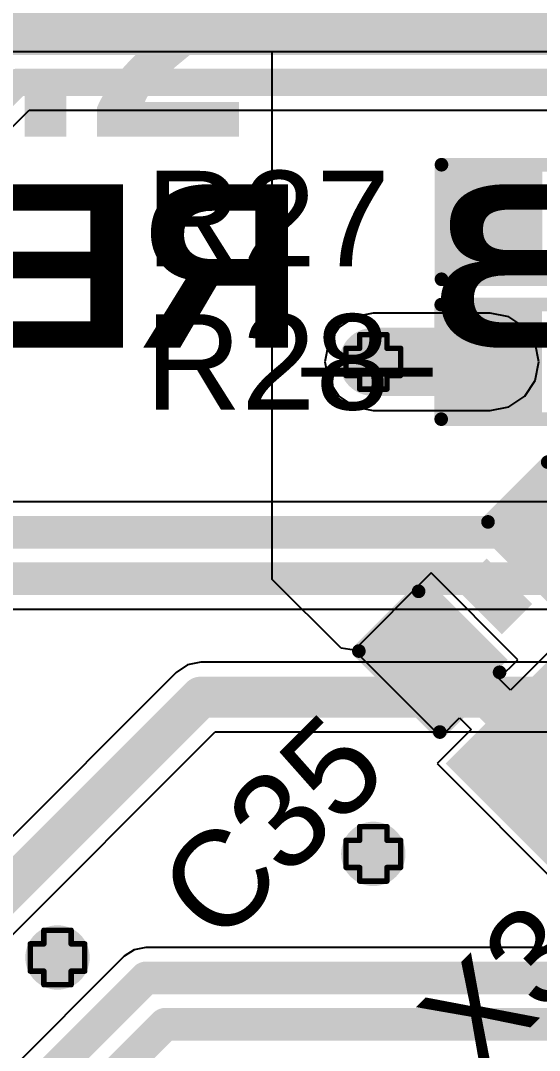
# Model space of a CAD drawing. Header units: inches. Extents: x -25 to 271, y -41 to 15.
# Drawn here: x 28.87 to 33.7, y -3.05 to 6.54 of the extents above; entities that cross this region are included whole.
import ezdxf

# ---------------------------------------------------------------- set-up
doc = ezdxf.new("R2010")
doc.units = ezdxf.units.IN
for name, color, linetype in [('Bottom Layer', 5, 'Continuous'), ('Bottom Overlay', 54, 'Continuous'), ('Drill Drawing', 1, 'Continuous'), ('Top Glue Points', 56, 'Continuous'), ('Top Layer', 1, 'Continuous'), ('Top Overlay', 2, 'Continuous'), ('Top Paste', 8, 'Continuous'), ('Top Solder', 216, 'Continuous'), ('Via Holes', 16, 'Continuous')]:
    doc.layers.add(name, color=color, linetype=linetype)
doc.styles.add('Arial', font='', dxfattribs={"height": 0.2})
doc.styles.add('Arial_Bold', font='', dxfattribs={"height": 0.2})
doc.styles.get('Arial').set_extended_font_data('Arial')
doc.styles.get('Arial_Bold').set_extended_font_data('Arial', bold=True)

# ---------------------------------------------------------------- blocks, each defined once
blk = doc.blocks.new('CAP_0603_55')
at = {"layer": 'Top Layer'}
for points in [[(-0.381, 0.4445), (-0.381, -0.4445), (-1.143, -0.4445), (-1.143, 0.4445)], [(1.143, 0.4445), (1.143, -0.4445), (0.381, -0.4445), (0.381, 0.4445)]]:
    blk.add_hatch(color=1, dxfattribs=at).paths.add_polyline_path(points)
at = {"layer": 'Top Paste'}
for points in [[(-0.381, 0.4445), (-0.381, -0.4445), (-1.143, -0.4445), (-1.143, 0.4445)], [(1.143, 0.4445), (1.143, -0.4445), (0.381, -0.4445), (0.381, 0.4445)]]:
    blk.add_hatch(color=8, dxfattribs=at).paths.add_polyline_path(points)
at = {"layer": 'Top Solder'}
for points in [[(-0.321, 0.5045), (-0.321, -0.5045), (-1.203, -0.5045), (-1.203, 0.5045)], [(1.203, 0.5045), (1.203, -0.5045), (0.321, -0.5045), (0.321, 0.5045)]]:
    blk.add_hatch(color=216, dxfattribs=at).paths.add_polyline_path(points)
at = {"layer": 'Top Overlay'}
for points in [[(-1.2446, 0.5334, 0.127, 0.127, 0), (-0.4572, 0.5334, 0.127, 0.127, 0)], [(-1.2446, 0.5334, 0.127, 0.127, 0), (-1.2446, -0.5334, 0.127, 0.127, 0)], [(0.4572, 0.5334, 0.127, 0.127, 0), (1.2446, 0.5334, 0.127, 0.127, 0)], [(1.2446, 0.5334, 0.127, 0.127, 0), (1.2446, -0.5334, 0.127, 0.127, 0)], [(-1.2446, -0.5334, 0.127, 0.127, 0), (-0.4572, -0.5334, 0.127, 0.127, 0)], [(0.4572, -0.5334, 0.127, 0.127, 0), (1.2446, -0.5334, 0.127, 0.127, 0)]]:
    blk.add_lwpolyline(points, format="xyseb", dxfattribs=at)
for points in [[(-1.2764, 0.5334, 0.0635, 0.0635, 1), (-1.2128, 0.5334, 0.0635, 0.0635, 1)], [(-1.2764, 0.5334, 0.0635, 0.0635, 1), (-1.2128, 0.5334, 0.0635, 0.0635, 1)], [(-0.4889, 0.5334, 0.0635, 0.0635, 1), (-0.4254, 0.5334, 0.0635, 0.0635, 1)], [(0.4254, 0.5334, 0.0635, 0.0635, 1), (0.4889, 0.5334, 0.0635, 0.0635, 1)], [(1.2128, 0.5334, 0.0635, 0.0635, 1), (1.2764, 0.5334, 0.0635, 0.0635, 1)], [(1.2128, 0.5334, 0.0635, 0.0635, 1), (1.2764, 0.5334, 0.0635, 0.0635, 1)], [(-1.2764, -0.5334, 0.0635, 0.0635, 1), (-1.2128, -0.5334, 0.0635, 0.0635, 1)], [(-1.2764, -0.5334, 0.0635, 0.0635, 1), (-1.2128, -0.5334, 0.0635, 0.0635, 1)], [(-0.4889, -0.5334, 0.0635, 0.0635, 1), (-0.4254, -0.5334, 0.0635, 0.0635, 1)], [(0.4254, -0.5334, 0.0635, 0.0635, 1), (0.4889, -0.5334, 0.0635, 0.0635, 1)], [(1.2128, -0.5334, 0.0635, 0.0635, 1), (1.2764, -0.5334, 0.0635, 0.0635, 1)], [(1.2128, -0.5334, 0.0635, 0.0635, 1), (1.2764, -0.5334, 0.0635, 0.0635, 1)]]:
    blk.add_lwpolyline(points, format="xyseb", close=True, dxfattribs=at)
blk = doc.blocks.new('RES_0603_124')
at = {"layer": 'Top Layer'}
for points in [[(-0.381, 0.4445), (-0.381, -0.4445), (-1.143, -0.4445), (-1.143, 0.4445)], [(1.143, 0.4445), (1.143, -0.4445), (0.381, -0.4445), (0.381, 0.4445)]]:
    blk.add_hatch(color=1, dxfattribs=at).paths.add_polyline_path(points)
at = {"layer": 'Top Paste'}
for points in [[(-0.381, 0.4445), (-0.381, -0.4445), (-1.143, -0.4445), (-1.143, 0.4445)], [(1.143, 0.4445), (1.143, -0.4445), (0.381, -0.4445), (0.381, 0.4445)]]:
    blk.add_hatch(color=8, dxfattribs=at).paths.add_polyline_path(points)
at = {"layer": 'Top Solder'}
for points in [[(-0.2794, 0.5461), (-0.2794, -0.5461), (-1.2446, -0.5461), (-1.2446, 0.5461)], [(1.2446, 0.5461), (1.2446, -0.5461), (0.2794, -0.5461), (0.2794, 0.5461)]]:
    blk.add_hatch(color=216, dxfattribs=at).paths.add_polyline_path(points)
at = {"layer": 'Top Overlay'}
for points in [[(-1.2192, 0.5334, 0.127, 0.127, 0), (1.2192, 0.5334, 0.127, 0.127, 0)], [(-1.2192, -0.5334, 0.127, 0.127, 0), (-1.2192, 0.5334, 0.127, 0.127, 0)], [(1.2192, -0.5334, 0.127, 0.127, 0), (1.2192, 0.5334, 0.127, 0.127, 0)], [(-1.2192, -0.5334, 0.127, 0.127, 0), (1.2192, -0.5334, 0.127, 0.127, 0)]]:
    blk.add_lwpolyline(points, format="xyseb", dxfattribs=at)
for points in [[(-1.25095, 0.5334, 0.0635, 0.0635, 1), (-1.18745, 0.5334, 0.0635, 0.0635, 1)], [(-1.25095, 0.5334, 0.0635, 0.0635, 1), (-1.18745, 0.5334, 0.0635, 0.0635, 1)], [(1.18745, 0.5334, 0.0635, 0.0635, 1), (1.25095, 0.5334, 0.0635, 0.0635, 1)], [(1.18745, 0.5334, 0.0635, 0.0635, 1), (1.25095, 0.5334, 0.0635, 0.0635, 1)], [(-1.25095, -0.5334, 0.0635, 0.0635, 1), (-1.18745, -0.5334, 0.0635, 0.0635, 1)], [(-1.25095, -0.5334, 0.0635, 0.0635, 1), (-1.18745, -0.5334, 0.0635, 0.0635, 1)], [(1.18745, -0.5334, 0.0635, 0.0635, 1), (1.25095, -0.5334, 0.0635, 0.0635, 1)], [(1.18745, -0.5334, 0.0635, 0.0635, 1), (1.25095, -0.5334, 0.0635, 0.0635, 1)]]:
    blk.add_lwpolyline(points, format="xyseb", close=True, dxfattribs=at)
blk = doc.blocks.new('RES_0603_125')
at = {"layer": 'Top Layer'}
for points in [[(-0.381, 0.4445), (-0.381, -0.4445), (-1.143, -0.4445), (-1.143, 0.4445)], [(1.143, 0.4445), (1.143, -0.4445), (0.381, -0.4445), (0.381, 0.4445)]]:
    blk.add_hatch(color=1, dxfattribs=at).paths.add_polyline_path(points)
at = {"layer": 'Top Paste'}
for points in [[(-0.381, 0.4445), (-0.381, -0.4445), (-1.143, -0.4445), (-1.143, 0.4445)], [(1.143, 0.4445), (1.143, -0.4445), (0.381, -0.4445), (0.381, 0.4445)]]:
    blk.add_hatch(color=8, dxfattribs=at).paths.add_polyline_path(points)
at = {"layer": 'Top Solder'}
for points in [[(-0.2794, 0.5461), (-0.2794, -0.5461), (-1.2446, -0.5461), (-1.2446, 0.5461)], [(1.2446, 0.5461), (1.2446, -0.5461), (0.2794, -0.5461), (0.2794, 0.5461)]]:
    blk.add_hatch(color=216, dxfattribs=at).paths.add_polyline_path(points)
at = {"layer": 'Top Overlay'}
for points in [[(-1.2192, 0.5334, 0.127, 0.127, 0), (1.2192, 0.5334, 0.127, 0.127, 0)], [(-1.2192, -0.5334, 0.127, 0.127, 0), (-1.2192, 0.5334, 0.127, 0.127, 0)], [(1.2192, -0.5334, 0.127, 0.127, 0), (1.2192, 0.5334, 0.127, 0.127, 0)], [(-1.2192, -0.5334, 0.127, 0.127, 0), (1.2192, -0.5334, 0.127, 0.127, 0)]]:
    blk.add_lwpolyline(points, format="xyseb", dxfattribs=at)
for points in [[(-1.25095, 0.5334, 0.0635, 0.0635, 1), (-1.18745, 0.5334, 0.0635, 0.0635, 1)], [(-1.25095, 0.5334, 0.0635, 0.0635, 1), (-1.18745, 0.5334, 0.0635, 0.0635, 1)], [(1.18745, 0.5334, 0.0635, 0.0635, 1), (1.25095, 0.5334, 0.0635, 0.0635, 1)], [(1.18745, 0.5334, 0.0635, 0.0635, 1), (1.25095, 0.5334, 0.0635, 0.0635, 1)], [(-1.25095, -0.5334, 0.0635, 0.0635, 1), (-1.18745, -0.5334, 0.0635, 0.0635, 1)], [(-1.25095, -0.5334, 0.0635, 0.0635, 1), (-1.18745, -0.5334, 0.0635, 0.0635, 1)], [(1.18745, -0.5334, 0.0635, 0.0635, 1), (1.25095, -0.5334, 0.0635, 0.0635, 1)], [(1.18745, -0.5334, 0.0635, 0.0635, 1), (1.25095, -0.5334, 0.0635, 0.0635, 1)]]:
    blk.add_lwpolyline(points, format="xyseb", close=True, dxfattribs=at)
blk = doc.blocks.new('MCSJK_7U_24_00_12_10_60_B_10_132')
at = {"layer": 'Top Layer'}
for points in [[(-1.8, 1.45), (-0.4, 1.45), (-0.4, 0.25), (-1.8, 0.25)], [(0.4, 1.45), (1.8, 1.45), (1.8, 0.25), (0.4, 0.25)], [(-1.8, -0.25), (-0.4, -0.25), (-0.4, -1.45), (-1.8, -1.45)], [(0.4, -0.25), (1.8, -0.25), (1.8, -1.45), (0.4, -1.45)]]:
    blk.add_hatch(color=1, dxfattribs=at).paths.add_polyline_path(points)
at = {"layer": 'Top Paste'}
for points in [[(-1.8, 1.45), (-0.4, 1.45), (-0.4, 0.25), (-1.8, 0.25)], [(0.4, 1.45), (1.8, 1.45), (1.8, 0.25), (0.4, 0.25)], [(-1.8, -0.25), (-0.4, -0.25), (-0.4, -1.45), (-1.8, -1.45)], [(0.4, -0.25), (1.8, -0.25), (1.8, -1.45), (0.4, -1.45)]]:
    blk.add_hatch(color=8, dxfattribs=at).paths.add_polyline_path(points)
at = {"layer": 'Top Solder'}
for points in [[(-1.87, 1.52), (-0.33, 1.52), (-0.33, 0.18), (-1.87, 0.18)], [(0.33, 1.52), (1.87, 1.52), (1.87, 0.18), (0.33, 0.18)], [(-1.87, -0.18), (-0.33, -0.18), (-0.33, -1.52), (-1.87, -1.52)], [(0.33, -0.18), (1.87, -0.18), (1.87, -1.52), (0.33, -1.52)]]:
    blk.add_hatch(color=216, dxfattribs=at).paths.add_polyline_path(points)
at = {"layer": 'Top Overlay'}
for points in [[(0.2032, 1.2954, 0.127, 0.127, 0), (-0.2032, 1.2954, 0.127, 0.127, 0)], [(-1.651, 0.1016, 0.127, 0.127, 0), (-1.651, -0.0508, 0.127, 0.127, 0)], [(1.651, 0.1016, 0.127, 0.127, 0), (1.651, -0.0508, 0.127, 0.127, 0)], [(-2.0574, -0.7112, 0.127, 0.127, 0), (-1.9304, -0.8382, 0.127, 0.127, 0)], [(-2.0574, -0.7112, 0.127, 0.127, 0), (-2.0574, -0.9652, 0.127, 0.127, 0)], [(-1.9304, -0.8382, 0.127, 0.127, 0), (-2.0574, -0.9652, 0.127, 0.127, 0)], [(0.2032, -1.2954, 0.127, 0.127, 0), (-0.2032, -1.2954, 0.127, 0.127, 0)]]:
    blk.add_lwpolyline(points, format="xyseb", dxfattribs=at)
for points in [[(-0.2349, 1.2954, 0.0635, 0.0635, 1), (-0.1714, 1.2954, 0.0635, 0.0635, 1)], [(0.1714, 1.2954, 0.0635, 0.0635, 1), (0.2349, 1.2954, 0.0635, 0.0635, 1)], [(-1.6827, 0.1016, 0.0635, 0.0635, 1), (-1.6193, 0.1016, 0.0635, 0.0635, 1)], [(1.6193, 0.1016, 0.0635, 0.0635, 1), (1.6827, 0.1016, 0.0635, 0.0635, 1)], [(-1.6827, -0.0508, 0.0635, 0.0635, 1), (-1.6193, -0.0508, 0.0635, 0.0635, 1)], [(1.6193, -0.0508, 0.0635, 0.0635, 1), (1.6827, -0.0508, 0.0635, 0.0635, 1)], [(-2.0892, -0.7112, 0.0635, 0.0635, 1), (-2.0257, -0.7112, 0.0635, 0.0635, 1)], [(-2.0892, -0.7112, 0.0635, 0.0635, 1), (-2.0257, -0.7112, 0.0635, 0.0635, 1)], [(-1.9622, -0.8382, 0.0635, 0.0635, 1), (-1.8986, -0.8382, 0.0635, 0.0635, 1)], [(-1.9622, -0.8382, 0.0635, 0.0635, 1), (-1.8986, -0.8382, 0.0635, 0.0635, 1)], [(-2.0892, -0.9652, 0.0635, 0.0635, 1), (-2.0257, -0.9652, 0.0635, 0.0635, 1)], [(-2.0892, -0.9652, 0.0635, 0.0635, 1), (-2.0257, -0.9652, 0.0635, 0.0635, 1)], [(-0.2349, -1.2954, 0.0635, 0.0635, 1), (-0.1714, -1.2954, 0.0635, 0.0635, 1)], [(0.1714, -1.2954, 0.0635, 0.0635, 1), (0.2349, -1.2954, 0.0635, 0.0635, 1)]]:
    blk.add_lwpolyline(points, format="xyseb", close=True, dxfattribs=at)

msp = doc.modelspace()

# ---------------------------------------------------------------- hatches: boundary and pattern name
at = {"layer": 'Bottom Layer'}
h = msp.add_hatch(color=5, dxfattribs=at)
edge = h.paths.add_edge_path()
edge.add_arc((32.153, 3.3637), 0.3, 0, 360)
h = msp.add_hatch(color=5, dxfattribs=at)
edge = h.paths.add_edge_path()
edge.add_arc((32.153, -1.2192), 0.3, 0, 360)
h = msp.add_hatch(color=5, dxfattribs=at)
edge = h.paths.add_edge_path()
edge.add_arc((29.21, -2.1844), 0.3, 0, 360)
at = {"layer": 'Top Glue Points'}
msp.add_hatch(color=56, dxfattribs=at).paths.add_polyline_path([(33.351, 0.8247), (33.6337, 1.1074), (33.2095, 1.5316), (32.9268, 1.2489)])
at = {"layer": 'Top Layer'}
h = msp.add_hatch(color=1, dxfattribs=at)
edge = h.paths.add_edge_path()
edge.add_arc((32.153, 3.3637), 0.3, 0, 360)
h = msp.add_hatch(color=1, dxfattribs=at)
edge = h.paths.add_edge_path()
edge.add_arc((32.153, -1.2192), 0.3, 0, 360)
h = msp.add_hatch(color=1, dxfattribs=at)
edge = h.paths.add_edge_path()
edge.add_arc((29.21, -2.1844), 0.3, 0, 360)
at = {"layer": 'Via Holes'}
h = msp.add_hatch(color=7, dxfattribs=at)
edge = h.paths.add_edge_path()
edge.add_arc((32.153, 3.3637), 0.15, 0, 360)
h = msp.add_hatch(color=7, dxfattribs=at)
edge = h.paths.add_edge_path()
edge.add_arc((32.153, -1.2192), 0.15, 0, 360)
h = msp.add_hatch(color=7, dxfattribs=at)
edge = h.paths.add_edge_path()
edge.add_arc((29.21, -2.1844), 0.15, 0, 360)

# ---------------------------------------------------------------- linework, layer by layer
at = {"layer": 'Bottom Layer'}
for p, q in [((26.8479, 3.6113), (28.9467, 5.71)), ((28.9467, 5.71), (50.5951, 5.71)), ((35.9275, 2.0615), (28.1882, 2.0615)), ((28.4851, 1.06), (35.9439, 1.06)), ((30.4225, 0.5405), (30.3174, 0.4703)), ((30.5463, 0.5652), (30.4225, 0.5405)), ((37.2782, 0.5652), (30.5463, 0.5652)), ((30.3174, 0.4703), (21.9199, -7.9272)), ((22.4725, -8.2902), (30.6804, -0.0823)), ((30.6804, -0.0823), (38.461, -0.0823)), ((30.0335, -2.09), (29.9245, -2.1117)), ((42.7534, -2.09), (30.0335, -2.09)), ((30.0335, -2.09), (30.0335, -2.09)), ((29.8321, -2.1735), (23.1571, -8.8484)), ((29.9245, -2.1117), (29.8321, -2.1735)), ((29.8321, -2.1735), (29.8321, -2.1735))]:
    msp.add_line(p, q, dxfattribs=at)
for points in [[(28.2171, 6.35, 0.254, 0.254, 0), (51.9817, 6.35, 0.254, 0.254, 0)], [(26.6648, 3.7944, 0.254, 0.254, 0), (28.8394, 5.969, 0.254, 0.254, 0)], [(28.8394, 5.969, 0.254, 0.254, 0), (50.7023, 5.969, 0.254, 0.254, 0)], [(28.1882, 1.7766, 0.3048, 0.3048, 0), (36.1047, 1.7766, 0.3048, 0.3048, 0)], [(28.3671, 1.3448, 0.3048, 0.3048, 0), (36.1225, 1.3448, 0.3048, 0.3048, 0)], [(22.1488, -8.1561, 0.381, 0.381, 0), (30.5463, 0.2414, 0.381, 0.381, 0)], [(30.5463, 0.2414, 0.381, 0.381, 0), (39.7295, 0.2414, 0.381, 0.381, 0)], [(23.3586, -9.0499, 0.3048, 0.3048, 0), (30.0335, -2.3749, 0.3048, 0.3048, 0)], [(30.0335, -2.3749, 0.3048, 0.3048, 0), (43.0111, -2.3749, 0.3048, 0.3048, 0)], [(23.7904, -9.2287, 0.3048, 0.3048, 0), (30.2124, -2.8067, 0.3048, 0.3048, 0)], [(30.2124, -2.8067, 0.3048, 0.3048, 0), (43.19, -2.8067, 0.3048, 0.3048, 0)]]:
    msp.add_lwpolyline(points, format="xyseb", dxfattribs=at)
for points in [[(28.7759, 5.969, 0.127, 0.127, 1), (28.9029, 5.969, 0.127, 0.127, 1)], [(28.7759, 5.969, 0.127, 0.127, 1), (28.9029, 5.969, 0.127, 0.127, 1)], [(30.4511, 0.2414, 0.1905, 0.1905, 1), (30.6416, 0.2414, 0.1905, 0.1905, 1)], [(30.4511, 0.2414, 0.1905, 0.1905, 1), (30.6416, 0.2414, 0.1905, 0.1905, 1)], [(29.9573, -2.3749, 0.1524, 0.1524, 1), (30.1097, -2.3749, 0.1524, 0.1524, 1)], [(29.9573, -2.3749, 0.1524, 0.1524, 1), (30.1097, -2.3749, 0.1524, 0.1524, 1)], [(30.1362, -2.8067, 0.1524, 0.1524, 1), (30.2886, -2.8067, 0.1524, 0.1524, 1)], [(30.1362, -2.8067, 0.1524, 0.1524, 1), (30.2886, -2.8067, 0.1524, 0.1524, 1)]]:
    msp.add_lwpolyline(points, format="xyseb", close=True, dxfattribs=at)
at = {"layer": 'Drill Drawing'}
for points in [[(32.026, 3.4907, 0.0508, 0.0508, 0), (32.026, 3.6177, 0.0508, 0.0508, 0)], [(32.026, 3.6177, 0.0508, 0.0508, 0), (32.28, 3.6177, 0.0508, 0.0508, 0)], [(32.28, 3.4907, 0.0508, 0.0508, 0), (32.28, 3.6177, 0.0508, 0.0508, 0)], [(31.899, 3.2367, 0.0508, 0.0508, 0), (31.899, 3.4907, 0.0508, 0.0508, 0)], [(31.899, 3.4907, 0.0508, 0.0508, 0), (32.026, 3.4907, 0.0508, 0.0508, 0)], [(32.28, 3.4907, 0.0508, 0.0508, 0), (32.407, 3.4907, 0.0508, 0.0508, 0)], [(32.407, 3.2367, 0.0508, 0.0508, 0), (32.407, 3.4907, 0.0508, 0.0508, 0)], [(31.899, 3.2367, 0.0508, 0.0508, 0), (32.026, 3.2367, 0.0508, 0.0508, 0)], [(32.026, 3.1097, 0.0508, 0.0508, 0), (32.026, 3.2367, 0.0508, 0.0508, 0)], [(32.28, 3.2367, 0.0508, 0.0508, 0), (32.407, 3.2367, 0.0508, 0.0508, 0)], [(32.28, 3.1097, 0.0508, 0.0508, 0), (32.28, 3.2367, 0.0508, 0.0508, 0)], [(32.026, 3.1097, 0.0508, 0.0508, 0), (32.28, 3.1097, 0.0508, 0.0508, 0)], [(32.026, -1.0922, 0.0508, 0.0508, 0), (32.026, -0.9652, 0.0508, 0.0508, 0)], [(32.026, -0.9652, 0.0508, 0.0508, 0), (32.28, -0.9652, 0.0508, 0.0508, 0)], [(32.28, -1.0922, 0.0508, 0.0508, 0), (32.28, -0.9652, 0.0508, 0.0508, 0)], [(31.899, -1.3462, 0.0508, 0.0508, 0), (31.899, -1.0922, 0.0508, 0.0508, 0)], [(31.899, -1.0922, 0.0508, 0.0508, 0), (32.026, -1.0922, 0.0508, 0.0508, 0)], [(32.28, -1.0922, 0.0508, 0.0508, 0), (32.407, -1.0922, 0.0508, 0.0508, 0)], [(32.407, -1.3462, 0.0508, 0.0508, 0), (32.407, -1.0922, 0.0508, 0.0508, 0)], [(31.899, -1.3462, 0.0508, 0.0508, 0), (32.026, -1.3462, 0.0508, 0.0508, 0)], [(32.026, -1.4732, 0.0508, 0.0508, 0), (32.026, -1.3462, 0.0508, 0.0508, 0)], [(32.28, -1.3462, 0.0508, 0.0508, 0), (32.407, -1.3462, 0.0508, 0.0508, 0)], [(32.28, -1.4732, 0.0508, 0.0508, 0), (32.28, -1.3462, 0.0508, 0.0508, 0)], [(32.026, -1.4732, 0.0508, 0.0508, 0), (32.28, -1.4732, 0.0508, 0.0508, 0)], [(29.083, -2.0574, 0.0508, 0.0508, 0), (29.083, -1.9304, 0.0508, 0.0508, 0)], [(29.083, -1.9304, 0.0508, 0.0508, 0), (29.337, -1.9304, 0.0508, 0.0508, 0)], [(29.337, -2.0574, 0.0508, 0.0508, 0), (29.337, -1.9304, 0.0508, 0.0508, 0)], [(28.956, -2.3114, 0.0508, 0.0508, 0), (28.956, -2.0574, 0.0508, 0.0508, 0)], [(28.956, -2.0574, 0.0508, 0.0508, 0), (29.083, -2.0574, 0.0508, 0.0508, 0)], [(29.337, -2.0574, 0.0508, 0.0508, 0), (29.464, -2.0574, 0.0508, 0.0508, 0)], [(29.464, -2.3114, 0.0508, 0.0508, 0), (29.464, -2.0574, 0.0508, 0.0508, 0)], [(28.956, -2.3114, 0.0508, 0.0508, 0), (29.083, -2.3114, 0.0508, 0.0508, 0)], [(29.083, -2.4384, 0.0508, 0.0508, 0), (29.083, -2.3114, 0.0508, 0.0508, 0)], [(29.337, -2.3114, 0.0508, 0.0508, 0), (29.464, -2.3114, 0.0508, 0.0508, 0)], [(29.337, -2.4384, 0.0508, 0.0508, 0), (29.337, -2.3114, 0.0508, 0.0508, 0)], [(29.083, -2.4384, 0.0508, 0.0508, 0), (29.337, -2.4384, 0.0508, 0.0508, 0)]]:
    msp.add_lwpolyline(points, format="xyseb", dxfattribs=at)
for points in [[(32.0133, 3.6177, 0.0254, 0.0254, 1), (32.0387, 3.6177, 0.0254, 0.0254, 1)], [(32.0133, 3.6177, 0.0254, 0.0254, 1), (32.0387, 3.6177, 0.0254, 0.0254, 1)], [(32.2673, 3.6177, 0.0254, 0.0254, 1), (32.2927, 3.6177, 0.0254, 0.0254, 1)], [(32.2673, 3.6177, 0.0254, 0.0254, 1), (32.2927, 3.6177, 0.0254, 0.0254, 1)], [(31.8863, 3.4907, 0.0254, 0.0254, 1), (31.9117, 3.4907, 0.0254, 0.0254, 1)], [(31.8863, 3.4907, 0.0254, 0.0254, 1), (31.9117, 3.4907, 0.0254, 0.0254, 1)], [(32.0133, 3.4907, 0.0254, 0.0254, 1), (32.0387, 3.4907, 0.0254, 0.0254, 1)], [(32.0133, 3.4907, 0.0254, 0.0254, 1), (32.0387, 3.4907, 0.0254, 0.0254, 1)], [(32.2673, 3.4907, 0.0254, 0.0254, 1), (32.2927, 3.4907, 0.0254, 0.0254, 1)], [(32.2673, 3.4907, 0.0254, 0.0254, 1), (32.2927, 3.4907, 0.0254, 0.0254, 1)], [(32.3943, 3.4907, 0.0254, 0.0254, 1), (32.4197, 3.4907, 0.0254, 0.0254, 1)], [(32.3943, 3.4907, 0.0254, 0.0254, 1), (32.4197, 3.4907, 0.0254, 0.0254, 1)], [(31.8863, 3.2367, 0.0254, 0.0254, 1), (31.9117, 3.2367, 0.0254, 0.0254, 1)], [(31.8863, 3.2367, 0.0254, 0.0254, 1), (31.9117, 3.2367, 0.0254, 0.0254, 1)], [(32.0133, 3.2367, 0.0254, 0.0254, 1), (32.0387, 3.2367, 0.0254, 0.0254, 1)], [(32.0133, 3.2367, 0.0254, 0.0254, 1), (32.0387, 3.2367, 0.0254, 0.0254, 1)], [(32.2673, 3.2367, 0.0254, 0.0254, 1), (32.2927, 3.2367, 0.0254, 0.0254, 1)], [(32.2673, 3.2367, 0.0254, 0.0254, 1), (32.2927, 3.2367, 0.0254, 0.0254, 1)], [(32.3943, 3.2367, 0.0254, 0.0254, 1), (32.4197, 3.2367, 0.0254, 0.0254, 1)], [(32.3943, 3.2367, 0.0254, 0.0254, 1), (32.4197, 3.2367, 0.0254, 0.0254, 1)], [(32.0133, 3.1097, 0.0254, 0.0254, 1), (32.0387, 3.1097, 0.0254, 0.0254, 1)], [(32.0133, 3.1097, 0.0254, 0.0254, 1), (32.0387, 3.1097, 0.0254, 0.0254, 1)], [(32.2673, 3.1097, 0.0254, 0.0254, 1), (32.2927, 3.1097, 0.0254, 0.0254, 1)], [(32.2673, 3.1097, 0.0254, 0.0254, 1), (32.2927, 3.1097, 0.0254, 0.0254, 1)], [(32.0133, -0.9652, 0.0254, 0.0254, 1), (32.0387, -0.9652, 0.0254, 0.0254, 1)], [(32.0133, -0.9652, 0.0254, 0.0254, 1), (32.0387, -0.9652, 0.0254, 0.0254, 1)], [(32.2673, -0.9652, 0.0254, 0.0254, 1), (32.2927, -0.9652, 0.0254, 0.0254, 1)], [(32.2673, -0.9652, 0.0254, 0.0254, 1), (32.2927, -0.9652, 0.0254, 0.0254, 1)], [(31.8863, -1.0922, 0.0254, 0.0254, 1), (31.9117, -1.0922, 0.0254, 0.0254, 1)], [(31.8863, -1.0922, 0.0254, 0.0254, 1), (31.9117, -1.0922, 0.0254, 0.0254, 1)], [(32.0133, -1.0922, 0.0254, 0.0254, 1), (32.0387, -1.0922, 0.0254, 0.0254, 1)], [(32.0133, -1.0922, 0.0254, 0.0254, 1), (32.0387, -1.0922, 0.0254, 0.0254, 1)], [(32.2673, -1.0922, 0.0254, 0.0254, 1), (32.2927, -1.0922, 0.0254, 0.0254, 1)], [(32.2673, -1.0922, 0.0254, 0.0254, 1), (32.2927, -1.0922, 0.0254, 0.0254, 1)], [(32.3943, -1.0922, 0.0254, 0.0254, 1), (32.4197, -1.0922, 0.0254, 0.0254, 1)], [(32.3943, -1.0922, 0.0254, 0.0254, 1), (32.4197, -1.0922, 0.0254, 0.0254, 1)], [(31.8863, -1.3462, 0.0254, 0.0254, 1), (31.9117, -1.3462, 0.0254, 0.0254, 1)], [(31.8863, -1.3462, 0.0254, 0.0254, 1), (31.9117, -1.3462, 0.0254, 0.0254, 1)], [(32.0133, -1.3462, 0.0254, 0.0254, 1), (32.0387, -1.3462, 0.0254, 0.0254, 1)], [(32.0133, -1.3462, 0.0254, 0.0254, 1), (32.0387, -1.3462, 0.0254, 0.0254, 1)], [(32.2673, -1.3462, 0.0254, 0.0254, 1), (32.2927, -1.3462, 0.0254, 0.0254, 1)], [(32.2673, -1.3462, 0.0254, 0.0254, 1), (32.2927, -1.3462, 0.0254, 0.0254, 1)], [(32.3943, -1.3462, 0.0254, 0.0254, 1), (32.4197, -1.3462, 0.0254, 0.0254, 1)], [(32.3943, -1.3462, 0.0254, 0.0254, 1), (32.4197, -1.3462, 0.0254, 0.0254, 1)], [(32.0133, -1.4732, 0.0254, 0.0254, 1), (32.0387, -1.4732, 0.0254, 0.0254, 1)], [(32.0133, -1.4732, 0.0254, 0.0254, 1), (32.0387, -1.4732, 0.0254, 0.0254, 1)], [(32.2673, -1.4732, 0.0254, 0.0254, 1), (32.2927, -1.4732, 0.0254, 0.0254, 1)], [(32.2673, -1.4732, 0.0254, 0.0254, 1), (32.2927, -1.4732, 0.0254, 0.0254, 1)], [(29.0703, -1.9304, 0.0254, 0.0254, 1), (29.0957, -1.9304, 0.0254, 0.0254, 1)], [(29.0703, -1.9304, 0.0254, 0.0254, 1), (29.0957, -1.9304, 0.0254, 0.0254, 1)], [(29.3243, -1.9304, 0.0254, 0.0254, 1), (29.3497, -1.9304, 0.0254, 0.0254, 1)], [(29.3243, -1.9304, 0.0254, 0.0254, 1), (29.3497, -1.9304, 0.0254, 0.0254, 1)], [(28.9433, -2.0574, 0.0254, 0.0254, 1), (28.9687, -2.0574, 0.0254, 0.0254, 1)], [(28.9433, -2.0574, 0.0254, 0.0254, 1), (28.9687, -2.0574, 0.0254, 0.0254, 1)], [(29.0703, -2.0574, 0.0254, 0.0254, 1), (29.0957, -2.0574, 0.0254, 0.0254, 1)], [(29.0703, -2.0574, 0.0254, 0.0254, 1), (29.0957, -2.0574, 0.0254, 0.0254, 1)], [(29.3243, -2.0574, 0.0254, 0.0254, 1), (29.3497, -2.0574, 0.0254, 0.0254, 1)], [(29.3243, -2.0574, 0.0254, 0.0254, 1), (29.3497, -2.0574, 0.0254, 0.0254, 1)], [(29.4513, -2.0574, 0.0254, 0.0254, 1), (29.4767, -2.0574, 0.0254, 0.0254, 1)], [(29.4513, -2.0574, 0.0254, 0.0254, 1), (29.4767, -2.0574, 0.0254, 0.0254, 1)], [(28.9433, -2.3114, 0.0254, 0.0254, 1), (28.9687, -2.3114, 0.0254, 0.0254, 1)], [(28.9433, -2.3114, 0.0254, 0.0254, 1), (28.9687, -2.3114, 0.0254, 0.0254, 1)], [(29.0703, -2.3114, 0.0254, 0.0254, 1), (29.0957, -2.3114, 0.0254, 0.0254, 1)], [(29.0703, -2.3114, 0.0254, 0.0254, 1), (29.0957, -2.3114, 0.0254, 0.0254, 1)], [(29.3243, -2.3114, 0.0254, 0.0254, 1), (29.3497, -2.3114, 0.0254, 0.0254, 1)], [(29.3243, -2.3114, 0.0254, 0.0254, 1), (29.3497, -2.3114, 0.0254, 0.0254, 1)], [(29.4513, -2.3114, 0.0254, 0.0254, 1), (29.4767, -2.3114, 0.0254, 0.0254, 1)], [(29.4513, -2.3114, 0.0254, 0.0254, 1), (29.4767, -2.3114, 0.0254, 0.0254, 1)], [(29.0703, -2.4384, 0.0254, 0.0254, 1), (29.0957, -2.4384, 0.0254, 0.0254, 1)], [(29.0703, -2.4384, 0.0254, 0.0254, 1), (29.0957, -2.4384, 0.0254, 0.0254, 1)], [(29.3243, -2.4384, 0.0254, 0.0254, 1), (29.3497, -2.4384, 0.0254, 0.0254, 1)], [(29.3243, -2.4384, 0.0254, 0.0254, 1), (29.3497, -2.4384, 0.0254, 0.0254, 1)]]:
    msp.add_lwpolyline(points, format="xyseb", close=True, dxfattribs=at)
at = {"layer": 'Top Layer'}
for p, q in [((-3.8269, 6.2537), (40.5796, 6.2537)), ((31.212, 1.337), (31.212, 6.2537)), ((31.212, 6.2537), (40.5796, 6.2537)), ((31.9796, 3.7824), (31.8326, 3.6841)), ((32.153, 3.8169), (31.9796, 3.7824)), ((33.2431, 3.8169), (32.153, 3.8169)), ((33.4166, 3.7824), (33.2431, 3.8169)), ((33.5636, 3.6841), (33.4166, 3.7824)), ((31.8326, 3.6841), (31.7343, 3.5371)), ((33.6618, 3.5371), (33.5636, 3.6841)), ((31.7343, 3.5371), (31.6998, 3.3637)), ((33.6963, 3.3637), (33.6618, 3.5371)), ((31.6998, 3.3637), (31.7343, 3.1902)), ((33.6618, 3.1902), (33.6963, 3.3637)), ((31.7343, 3.1902), (31.8326, 3.0432)), ((33.5636, 3.0432), (33.6618, 3.1902)), ((31.8326, 3.0432), (31.9796, 2.945)), ((33.4166, 2.945), (33.5636, 3.0432)), ((31.9796, 2.945), (32.153, 2.9105)), ((32.153, 2.9105), (33.2431, 2.9105)), ((33.2431, 2.9105), (33.4166, 2.945)), ((32.6919, 1.3973), (31.9734, 0.6789)), ((32.6919, 1.3973), (31.9734, 0.6789)), ((33.5001, 0.5891), (32.6919, 1.3973)), ((33.5001, 0.5891), (32.6919, 1.3973)), ((31.8534, 0.6956), (31.212, 1.337)), ((31.9734, 0.6789), (31.8534, 0.6956)), ((31.9734, 0.6789), (32.7817, -0.1293)), ((33.324, 0.413), (33.5001, 0.5891)), ((33.324, 0.413), (33.5001, 0.5891)), ((33.7751, 0.6505), (33.4308, 0.3062)), ((33.7751, 0.6505), (33.4308, 0.3062)), ((33.4308, 0.3062), (33.324, 0.413)), ((33.4308, 0.3062), (33.324, 0.413)), ((32.7817, -0.1293), (32.9577, 0.0468)), ((32.9577, 0.0468), (33.0646, -0.0601)), ((33.0646, -0.0601), (32.747, -0.3776)), ((32.747, -0.3776), (33.9166, -1.5472))]:
    msp.add_line(p, q, dxfattribs=at)
for points in [[(-3.9341, 6.5127, 0.254, 0.254, 0), (48.572, 6.5127, 0.254, 0.254, 0)], [(32.153, 3.3637, 0.635, 0.635, 0), (33.2431, 3.3637, 0.635, 0.635, 0)], [(32.9908, 0.38, 0.254, 0.254, 0), (33.8325, -0.4617, 0.254, 0.254, 0)]]:
    msp.add_lwpolyline(points, format="xyseb", dxfattribs=at)
for points in [[(31.9943, 3.3637, 0.3175, 0.3175, 1), (32.3118, 3.3637, 0.3175, 0.3175, 1)], [(33.0844, 3.3637, 0.3175, 0.3175, 1), (33.4019, 3.3637, 0.3175, 0.3175, 1)], [(32.9273, 0.38, 0.127, 0.127, 1), (33.0543, 0.38, 0.127, 0.127, 1)]]:
    msp.add_lwpolyline(points, format="xyseb", close=True, dxfattribs=at)

# ---------------------------------------------------------------- block references
for name, p in [('RES_0603_124', (34.0076, 4.667)), ('RES_0603_125', (34.0051, 3.3637))]:
    msp.add_blockref(name, p)
for name, p, rotation in [('CAP_0603_55', (33.2756, 1.1728), 45), ('MCSJK_7U_24_00_12_10_60_B_10_132', (35.2247, -0.6251), 135)]:
    msp.add_blockref(name, p, dxfattribs=dict(rotation=rotation))

# ---------------------------------------------------------------- texts
at = {"layer": 'Bottom Overlay', "style": 'Arial_Bold', "text_generation_flag": 2}
msp.add_text('HUB_RESET', height=1.524, rotation=360, dxfattribs=at).set_placement((37.2976, 3.4951))
at = {"layer": 'Top Overlay'}
for s, height, rotation, style, p in [('POWER MODULE V.7.0.2', 1.968, 360, 'Arial_Bold', (-1.524, 5.461)), ('C35', 0.889, 45, 'Arial', (30.7123, -2.0954)), ('X3', 0.889, 45, 'Arial', (33.1414, -3.3128))]:
    msp.add_text(s, height=height, rotation=rotation, dxfattribs=dict(at, style=style)).set_placement(p)
at = {"layer": 'Top Overlay', "style": 'Arial'}
for s, p in [('R27', (30.0316, 4.2546)), ('R28', (30.027, 2.9193))]:
    msp.add_text(s, height=0.889, dxfattribs=at).set_placement(p)

doc.saveas('drawing.dxf')
